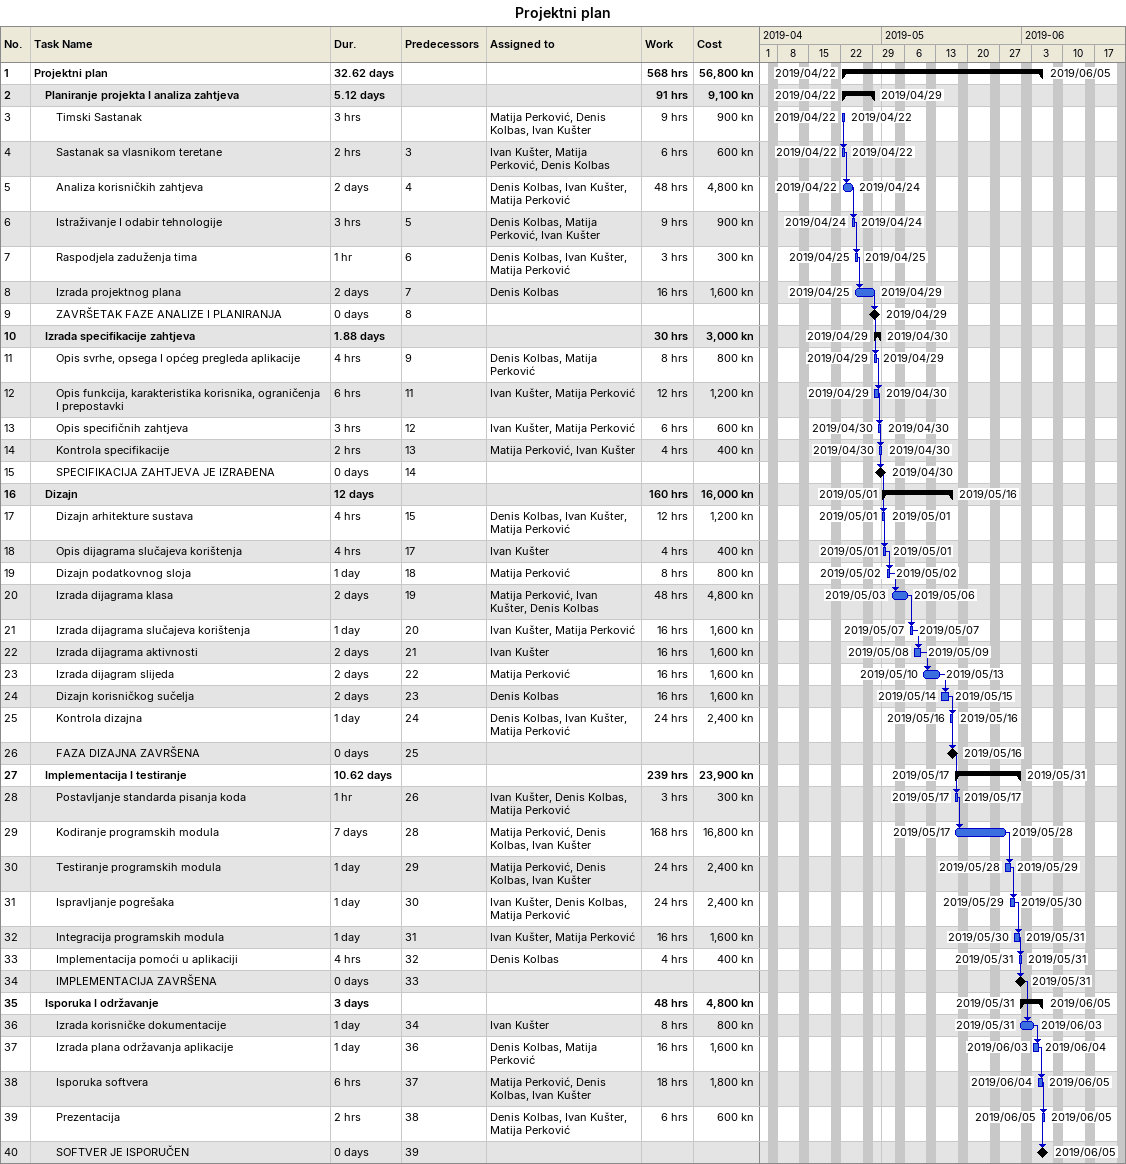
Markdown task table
Projektni plan

| ID | Level | Task | Duration | Start | Finish | Predecessors | Resources | Work (h) | Cost (kn) |
|---|---|---|---|---|---|---|---|---|---|
| 1 | 1 | **Projektni plan** | 32.62d | 2019-04-22 | 2019-06-05 |  |  | 568 | 56800 |
| 2 | 2 | **Planiranje projekta I analiza zahtjeva** | 5.12d | 2019-04-22 | 2019-04-29 |  |  | 91 | 9100 |
| 3 | 3 | Timski Sastanak | 3h | 2019-04-22 | 2019-04-22 |  | Matija Perković, Denis Kolbas, Ivan Kušter | 9 | 900 |
| 4 | 3 | Sastanak sa vlasnikom teretane | 2h | 2019-04-22 | 2019-04-22 | 3 | Ivan Kušter, Matija Perković, Denis Kolbas | 6 | 600 |
| 5 | 3 | Analiza korisničkih zahtjeva | 2d | 2019-04-22 | 2019-04-24 | 4 | Denis Kolbas, Ivan Kušter, Matija Perković | 48 | 4800 |
| 6 | 3 | Istraživanje I odabir tehnologije | 3h | 2019-04-24 | 2019-04-24 | 5 | Denis Kolbas, Matija Perković, Ivan Kušter | 9 | 900 |
| 7 | 3 | Raspodjela zaduženja tima | 1h | 2019-04-25 | 2019-04-25 | 6 | Denis Kolbas, Ivan Kušter, Matija Perković | 3 | 300 |
| 8 | 3 | Izrada projektnog plana | 2d | 2019-04-25 | 2019-04-29 | 7 | Denis Kolbas | 16 | 1600 |
| 9 | 3 | ZAVRŠETAK FAZE ANALIZE I PLANIRANJA | 0d | 2019-04-29 | 2019-04-29 | 8 |  |  |  |
| 10 | 2 | **Izrada specifikacije zahtjeva** | 1.88d | 2019-04-29 | 2019-04-30 |  |  | 30 | 3000 |
| 11 | 3 | Opis svrhe, opsega I općeg pregleda aplikacije | 4h | 2019-04-29 | 2019-04-29 | 9 | Denis Kolbas, Matija Perković | 8 | 800 |
| 12 | 3 | Opis funkcija, karakteristika korisnika, ograničenja I prepostavki | 6h | 2019-04-29 | 2019-04-30 | 11 | Ivan Kušter, Matija Perković | 12 | 1200 |
| 13 | 3 | Opis specifičnih zahtjeva | 3h | 2019-04-30 | 2019-04-30 | 12 | Ivan Kušter, Matija Perković | 6 | 600 |
| 14 | 3 | Kontrola specifikacije | 2h | 2019-04-30 | 2019-04-30 | 13 | Matija Perković, Ivan Kušter | 4 | 400 |
| 15 | 3 | SPECIFIKACIJA ZAHTJEVA JE IZRAĐENA | 0d | 2019-04-30 | 2019-04-30 | 14 |  |  |  |
| 16 | 2 | **Dizajn** | 12d | 2019-05-01 | 2019-05-16 |  |  | 160 | 16000 |
| 17 | 3 | Dizajn arhitekture sustava | 4h | 2019-05-01 | 2019-05-01 | 15 | Denis Kolbas, Ivan Kušter, Matija Perković | 12 | 1200 |
| 18 | 3 | Opis dijagrama slučajeva korištenja | 4h | 2019-05-01 | 2019-05-01 | 17 | Ivan Kušter | 4 | 400 |
| 19 | 3 | Dizajn podatkovnog sloja | 1d | 2019-05-02 | 2019-05-02 | 18 | Matija Perković | 8 | 800 |
| 20 | 3 | Izrada dijagrama klasa | 2d | 2019-05-03 | 2019-05-06 | 19 | Matija Perković, Ivan Kušter, Denis Kolbas | 48 | 4800 |
| 21 | 3 | Izrada dijagrama slučajeva korištenja | 1d | 2019-05-07 | 2019-05-07 | 20 | Ivan Kušter, Matija Perković | 16 | 1600 |
| 22 | 3 | Izrada dijagrama aktivnosti | 2d | 2019-05-08 | 2019-05-09 | 21 | Ivan Kušter | 16 | 1600 |
| 23 | 3 | Izrada dijagram slijeda | 2d | 2019-05-10 | 2019-05-13 | 22 | Matija Perković | 16 | 1600 |
| 24 | 3 | Dizajn korisničkog sučelja | 2d | 2019-05-14 | 2019-05-15 | 23 | Denis Kolbas | 16 | 1600 |
| 25 | 3 | Kontrola dizajna | 1d | 2019-05-16 | 2019-05-16 | 24 | Denis Kolbas, Ivan Kušter, Matija Perković | 24 | 2400 |
| 26 | 3 | FAZA DIZAJNA ZAVRŠENA | 0d | 2019-05-16 | 2019-05-16 | 25 |  |  |  |
| 27 | 2 | **Implementacija I testiranje** | 10.62d | 2019-05-17 | 2019-05-31 |  |  | 239 | 23900 |
| 28 | 3 | Postavljanje standarda pisanja koda | 1h | 2019-05-17 | 2019-05-17 | 26 | Ivan Kušter, Denis Kolbas, Matija Perković | 3 | 300 |
| 29 | 3 | Kodiranje programskih modula | 7d | 2019-05-17 | 2019-05-28 | 28 | Matija Perković, Denis Kolbas, Ivan Kušter | 168 | 16800 |
| 30 | 3 | Testiranje programskih modula | 1d | 2019-05-28 | 2019-05-29 | 29 | Matija Perković, Denis Kolbas, Ivan Kušter | 24 | 2400 |
| 31 | 3 | Ispravljanje pogrešaka | 1d | 2019-05-29 | 2019-05-30 | 30 | Ivan Kušter, Denis Kolbas, Matija Perković | 24 | 2400 |
| 32 | 3 | Integracija programskih modula | 1d | 2019-05-30 | 2019-05-31 | 31 | Ivan Kušter, Matija Perković | 16 | 1600 |
| 33 | 3 | Implementacija pomoći u aplikaciji | 4h | 2019-05-31 | 2019-05-31 | 32 | Denis Kolbas | 4 | 400 |
| 34 | 3 | IMPLEMENTACIJA ZAVRŠENA | 0d | 2019-05-31 | 2019-05-31 | 33 |  |  |  |
| 35 | 2 | **Isporuka I održavanje** | 3d | 2019-05-31 | 2019-06-05 |  |  | 48 | 4800 |
| 36 | 3 | Izrada korisničke dokumentacije | 1d | 2019-05-31 | 2019-06-03 | 34 | Ivan Kušter | 8 | 800 |
| 37 | 3 | Izrada plana održavanja aplikacije | 1d | 2019-06-03 | 2019-06-04 | 36 | Denis Kolbas, Matija Perković | 16 | 1600 |
| 38 | 3 | Isporuka softvera | 6h | 2019-06-04 | 2019-06-05 | 37 | Matija Perković, Denis Kolbas, Ivan Kušter | 18 | 1800 |
| 39 | 3 | Prezentacija | 2h | 2019-06-05 | 2019-06-05 | 38 | Denis Kolbas, Ivan Kušter, Matija Perković | 6 | 600 |
| 40 | 3 | SOFTVER JE ISPORUČEN | 0d | 2019-06-05 | 2019-06-05 | 39 |  |  |  |
